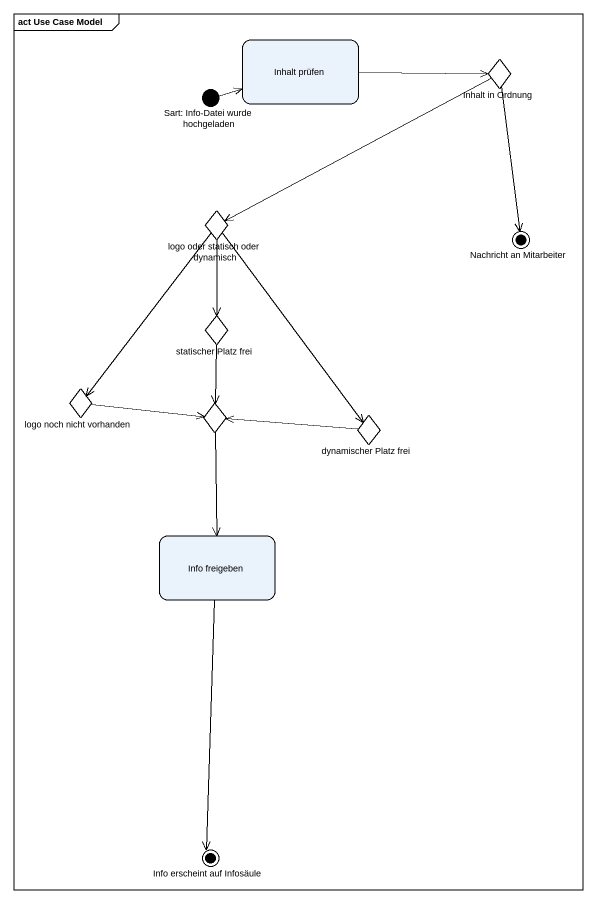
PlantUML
@startuml
mainframe act Use Case Model
hide empty description
state "Inhalt prüfen" as Inhalt_prüfen
state "Sart: Info-Datei wurde hochgeladen" as Sart_Info_Datei_wurde <<start>>
state "Inhalt in Ordnung" as Inhalt_in_Ordnung <<choice>>
state "logo oder statisch oder dynamisch" as logo_oder_statisch_oder <<choice>>
state "Nachricht an Mitarbeiter" as Nachricht_an_Mitarbeiter <<end>>
state "statischer Platz frei" as statischer_Platz_frei <<choice>>
state "logo noch nicht vorhanden" as logo_noch_nicht_vorhanden <<choice>>
state choice1 <<choice>>
state "dynamischer Platz frei" as dynamischer_Platz_frei <<choice>>
state "Info freigeben" as Info_freigeben
state "Info erscheint auf Infosäule" as Info_erscheint_auf_Infosäule <<end>>
Inhalt_prüfen -right-> Inhalt_in_Ordnung
Sart_Info_Datei_wurde -right-> Inhalt_prüfen
Inhalt_in_Ordnung -left-> logo_oder_statisch_oder
Inhalt_in_Ordnung --> Nachricht_an_Mitarbeiter
logo_oder_statisch_oder --> statischer_Platz_frei
logo_oder_statisch_oder --> logo_noch_nicht_vorhanden
logo_oder_statisch_oder --> dynamischer_Platz_frei
statischer_Platz_frei --> choice1
logo_noch_nicht_vorhanden -right-> choice1
choice1 --> Info_freigeben
dynamischer_Platz_frei -left-> choice1
Info_freigeben --> Info_erscheint_auf_Infosäule
@enduml
